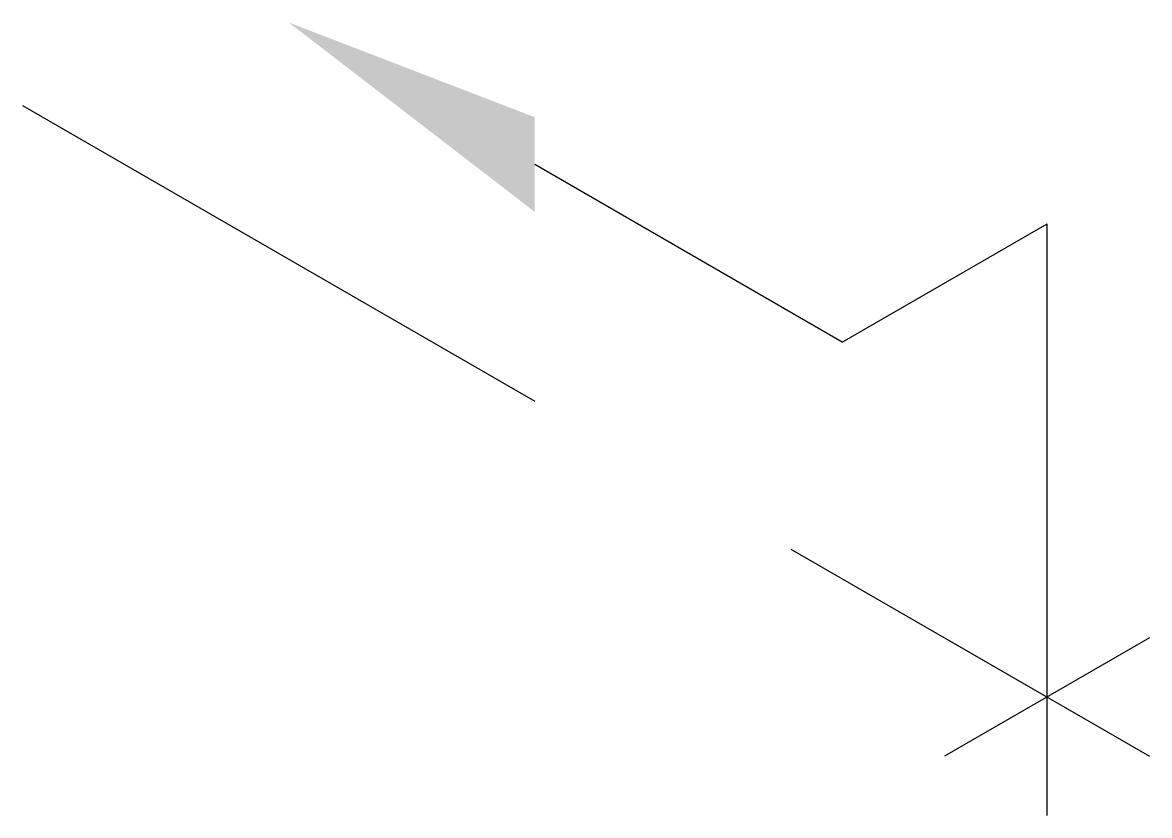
# Model space of a CAD drawing. Header units: millimetres. Extents: x -9845.535 to -9845.058, y -67.314 to -66.979.
import ezdxf

# ---------------------------------------------------------------- set-up
doc = ezdxf.new("R2010")
doc.units = ezdxf.units.MM
doc.linetypes.add('HIDDEN', pattern=[0.375, 0.25, -0.125])
doc.layers.add('Tub_iso_instalações', color=2, linetype='Continuous')

msp = doc.modelspace()

# ---------------------------------------------------------------- linework, layer by layer
at = {"layer": 'Tub_iso_instalações', "color": 1, "linetype": 'HIDDEN'}
for p, q in [((-9845.53464, -67.01435), (-9845.05833, -67.28935)), ((-9845.10163, -67.31435), (-9845.10163, -67.06435)), ((-9845.05833, -67.23935), (-9845.14493, -67.28935)), ((-9845.14493, -67.23935), (-9845.05833, -67.28935))]:
    msp.add_line(p, q, dxfattribs=at)
at = {"layer": 'Tub_iso_instalações', "color": 3, "linetype": 'Continuous'}
msp.add_line((-9845.18823, -67.11435), (-9845.31814, -67.03935), dxfattribs=at)
at = {"layer": 'Tub_iso_instalações', "color": 1}
msp.add_line((-9845.18823, -67.11435), (-9845.10163, -67.06435), dxfattribs=at)
msp.add_solid([(-9845.31814, -67.01935), (-9845.31814, -67.05935), (-9845.42206, -66.97935)], dxfattribs=at)

doc.saveas('drawing.dxf')
